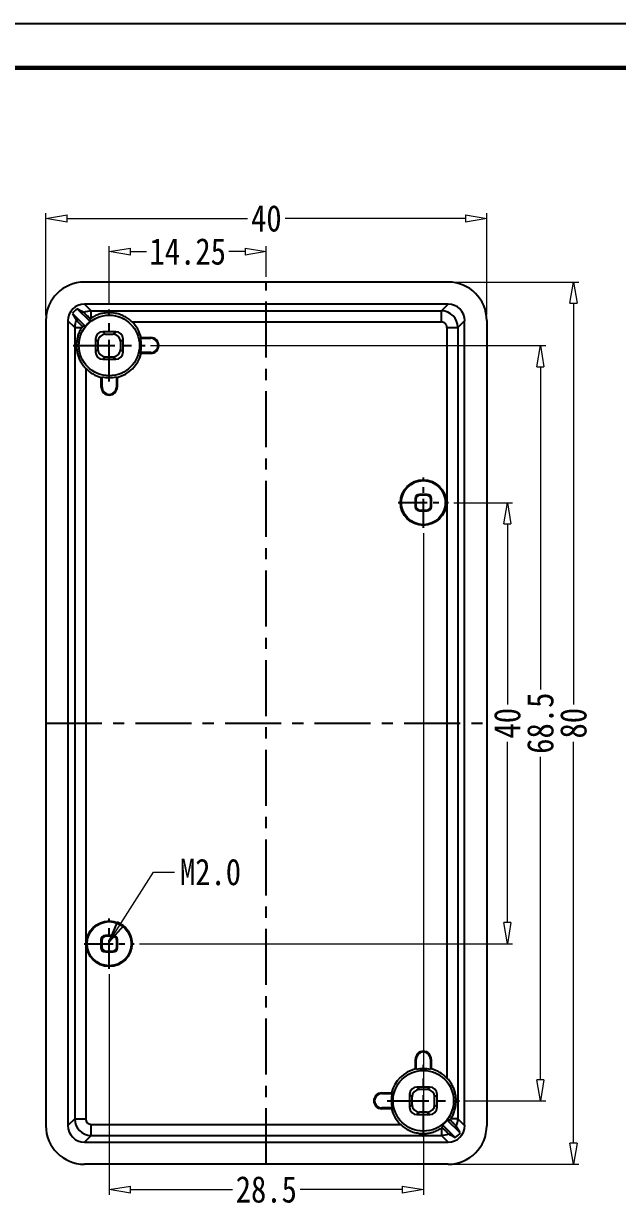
# Model space of a CAD drawing. Header units: millimetres. Extents: x -187 to 1788, y -1993 to 157.
# Drawn here: x -80.7 to -26.8, y 49.4 to 156.9 of the extents above; entities that cross this region are included whole.
import ezdxf

# ---------------------------------------------------------------- set-up
doc = ezdxf.new("R2010")
doc.units = ezdxf.units.MM
doc.linetypes.add('CENTER', pattern=[50.8, 31.75, -6.35, 6.35, -6.35])
doc.layers.add('dim', color=3, linetype='Continuous', lineweight=9)
doc.layers.add('from', color=7, linetype='Continuous')
doc.styles.add('FFS', font='SIMFANG.TTF', dxfattribs={"width": 0.85})
doc.dimstyles.new('YanXiu', dxfattribs={"dimtxt": 2.5, "dimasz": 2.2, "dimexe": 1, "dimexo": 0.6, "dimgap": 0.66, "dimtad": 0, "dimzin": 9, "dimdsep": 46, "dimtxsty": 'FFS', "dimblk": 'CLOSEDBLANK', "dimcen": 0, "dimclrd": 256, "dimclre": 131, "dimclrt": 42, "dimazin": 0, "dimtfac": 1, "dimtofl": 0, "dimtmove": 0, "dimatfit": 3, "dimldrblk": 'CLOSEDBLANK', "dimfxl": 1, "dimlwd": 5, "dimlwe": 5, "dimarcsym": 0})

# ---------------------------------------------------------------- blocks, each defined once
blk = doc.blocks.new('_ClosedBlank')
at = {"color": 0, "linetype": 'ByBlock', "lineweight": -2}
for p, q in [((-1, 0.167), (0, 0)), ((-1, 0.167), (-1, -0.167)), ((0, 0), (-1, -0.167))]:
    blk.add_line(p, q, dxfattribs=at)
blk = doc.blocks.new('*D15')
at = {"layer": 'Defpoints', "color": 0}
for p in [(6609, -3426.68, 0), (6614.34, -3426.68), (6580.5, -3466.68, 0)]:
    blk.add_point(p, dxfattribs=at)
at = {"layer": 'dim', "color": 131, "lineweight": 5}
for p, q in [((6609.48, -3426.68), (6614.82, -3426.68)), ((6580.98, -3466.68), (6614.82, -3466.68))]:
    blk.add_line(p, q, dxfattribs=at)
at = {"layer": 'dim', "lineweight": 5}
for p, q in [((6614.34, -3428.6), (6614.34, -3444.97)), ((6614.34, -3464.76), (6614.34, -3448.38))]:
    blk.add_line(p, q, dxfattribs=at)
at = {"layer": 'dim', "lineweight": 5, "xscale": 1.92, "yscale": 1.92, "zscale": 1.92}
for p, rotation in [((6614.34, -3426.68), 90), ((6614.34, -3466.68), 270)]:
    blk.add_blockref('_ClosedBlank', p, dxfattribs=dict(at, rotation=rotation))
at = {"layer": 'dim', "color": 42, "insert": (6614.34, -3446.68), "char_height": 2.4, "attachment_point": 5, "rotation": 90, "style": 'FFS'}
blk.add_mtext('40', dxfattribs=at)
blk = doc.blocks.new('*D16')
at = {"layer": 'Defpoints', "color": 0}
for p in [(6581.49, -3412.43, 0), (6617.34, -3412.43), (6609.99, -3480.93, 0)]:
    blk.add_point(p, dxfattribs=at)
at = {"layer": 'dim', "color": 131, "lineweight": 5}
for p, q in [((6581.97, -3412.43), (6617.82, -3412.43)), ((6610.47, -3480.93), (6617.82, -3480.93))]:
    blk.add_line(p, q, dxfattribs=at)
at = {"layer": 'dim', "lineweight": 5}
for p, q in [((6617.34, -3414.35), (6617.34, -3443.63)), ((6617.34, -3479.01), (6617.34, -3449.72))]:
    blk.add_line(p, q, dxfattribs=at)
at = {"layer": 'dim', "lineweight": 5, "xscale": 1.92, "yscale": 1.92, "zscale": 1.92}
for p, rotation in [((6617.34, -3412.43), 90), ((6617.34, -3480.93), 270)]:
    blk.add_blockref('_ClosedBlank', p, dxfattribs=dict(at, rotation=rotation))
at = {"layer": 'dim', "color": 42, "insert": (6617.34, -3446.68), "char_height": 2.4, "attachment_point": 5, "rotation": 90, "style": 'FFS'}
blk.add_mtext('68.5', dxfattribs=at)
blk = doc.blocks.new('*D17')
at = {"layer": 'Defpoints', "color": 0}
for p in [(6608.97, -3406.68, 0), (6620.34, -3406.68), (6608.97, -3486.68, 0)]:
    blk.add_point(p, dxfattribs=at)
at = {"layer": 'dim', "color": 131, "lineweight": 5}
for p, q in [((6609.45, -3406.68), (6620.82, -3406.68)), ((6609.45, -3486.68), (6620.82, -3486.68))]:
    blk.add_line(p, q, dxfattribs=at)
at = {"layer": 'dim', "lineweight": 5}
for p, q in [((6620.34, -3408.6), (6620.34, -3444.99)), ((6620.34, -3484.76), (6620.34, -3448.36))]:
    blk.add_line(p, q, dxfattribs=at)
at = {"layer": 'dim', "lineweight": 5, "xscale": 1.92, "yscale": 1.92, "zscale": 1.92}
for p, rotation in [((6620.34, -3406.68), 90), ((6620.34, -3486.68), 270)]:
    blk.add_blockref('_ClosedBlank', p, dxfattribs=dict(at, rotation=rotation))
at = {"layer": 'dim', "color": 42, "insert": (6620.34, -3446.68), "char_height": 2.4, "attachment_point": 5, "rotation": 90, "style": 'FFS'}
blk.add_mtext('80', dxfattribs=at)
blk = doc.blocks.new('*D18')
at = {"layer": 'Defpoints', "color": 0}
for p in [(6592.47, -3403.91), (6592.47, -3406.68, 0), (6578.22, -3409.15, 0)]:
    blk.add_point(p, dxfattribs=at)
at = {"layer": 'dim', "color": 131, "lineweight": 5}
for p, q in [((6578.22, -3408.67), (6578.22, -3403.43)), ((6592.47, -3406.2), (6592.47, -3403.43))]:
    blk.add_line(p, q, dxfattribs=at)
at = {"layer": 'dim', "lineweight": 5}
for p, q in [((6580.14, -3403.91), (6581.61, -3403.91)), ((6590.55, -3403.91), (6589.08, -3403.91))]:
    blk.add_line(p, q, dxfattribs=at)
at = {"layer": 'dim', "lineweight": 5, "xscale": 1.92, "yscale": 1.92, "zscale": 1.92, "rotation": 180}
blk.add_blockref('_ClosedBlank', (6578.22, -3403.91), dxfattribs=at)
at = {"layer": 'dim', "lineweight": 5, "xscale": 1.92, "yscale": 1.92, "zscale": 1.92}
blk.add_blockref('_ClosedBlank', (6592.47, -3403.91), dxfattribs=at)
at = {"layer": 'dim', "color": 42, "insert": (6585.34, -3403.91), "char_height": 2.4, "attachment_point": 5, "style": 'FFS'}
blk.add_mtext('14.25', dxfattribs=at)
blk = doc.blocks.new('*D19')
at = {"layer": 'Defpoints', "color": 0}
for p in [(6612.47, -3400.91), (6572.47, -3410.17, 0), (6612.47, -3410.17, 0)]:
    blk.add_point(p, dxfattribs=at)
at = {"layer": 'dim', "color": 131, "lineweight": 5}
for p, q in [((6572.47, -3409.69), (6572.47, -3400.43)), ((6612.47, -3409.69), (6612.47, -3400.43))]:
    blk.add_line(p, q, dxfattribs=at)
at = {"layer": 'dim', "lineweight": 5}
for p, q in [((6574.39, -3400.91), (6590.77, -3400.91)), ((6610.55, -3400.91), (6594.17, -3400.91))]:
    blk.add_line(p, q, dxfattribs=at)
at = {"layer": 'dim', "lineweight": 5, "xscale": 1.92, "yscale": 1.92, "zscale": 1.92, "rotation": 180}
blk.add_blockref('_ClosedBlank', (6572.47, -3400.91), dxfattribs=at)
at = {"layer": 'dim', "lineweight": 5, "xscale": 1.92, "yscale": 1.92, "zscale": 1.92}
blk.add_blockref('_ClosedBlank', (6612.47, -3400.91), dxfattribs=at)
at = {"layer": 'dim', "color": 42, "insert": (6592.47, -3400.91), "char_height": 2.4, "attachment_point": 5, "style": 'FFS'}
blk.add_mtext('40', dxfattribs=at)
blk = doc.blocks.new('*D20')
at = {"layer": 'Defpoints', "color": 0}
for p in [(6606.72, -3428.95, 0), (6578.22, -3468.95, 0), (6606.72, -3488.97)]:
    blk.add_point(p, dxfattribs=at)
at = {"layer": 'dim', "color": 131, "lineweight": 5}
for p, q in [((6606.72, -3429.43), (6606.72, -3489.45)), ((6578.22, -3469.43), (6578.22, -3489.45))]:
    blk.add_line(p, q, dxfattribs=at)
at = {"layer": 'dim', "lineweight": 5}
for p, q in [((6580.14, -3488.97), (6589.41, -3488.97)), ((6604.8, -3488.97), (6595.53, -3488.97))]:
    blk.add_line(p, q, dxfattribs=at)
at = {"layer": 'dim', "lineweight": 5, "xscale": 1.92, "yscale": 1.92, "zscale": 1.92, "rotation": 180}
blk.add_blockref('_ClosedBlank', (6578.22, -3488.97), dxfattribs=at)
at = {"layer": 'dim', "lineweight": 5, "xscale": 1.92, "yscale": 1.92, "zscale": 1.92}
blk.add_blockref('_ClosedBlank', (6606.72, -3488.97), dxfattribs=at)
at = {"layer": 'dim', "color": 42, "insert": (6592.47, -3488.97), "char_height": 2.4, "attachment_point": 5, "style": 'FFS'}
blk.add_mtext('28.5', dxfattribs=at)
blk = doc.blocks.new('*u22')
at = {"color": 7, "linetype": 'Continuous'}
for p, q in [((16.503, 40, 0), (-16.503, 40, 0)), ((16.5, 37.998, 0), (-16.5, 37.998, 0)), ((-15.886, 37.385, 0), (-16.5, 37.998, 0)), ((15.886, 37.385, 0), (16.5, 37.998, 0)), ((-17.58, 37.144, 0), (-16.425, 35.989, 0)), ((-15.989, 36.425, 0), (-17.144, 37.58, 0)), ((-15.886, 37.385, 0), (15.886, 37.385, 0)), ((-15.886, 36.736, 0), (-15.886, 37.385, 0)), ((15.886, 36.386, 0), (15.886, 37.385, 0)), ((-20, 36.503, 0), (-20, -36.503, 0)), ((-17.998, 36.5, 0), (-17.998, -36.5, 0)), ((-17.385, 35.886, 0), (-17.998, 36.5, 0)), ((-17.385, 35.886, 0), (-16.736, 35.886, 0)), ((-17.385, 35.886, 0), (-17.385, -35.886, 0)), ((-13.664, 35.5, 0), (-14.836, 35.5, 0)), ((-14.836, 35.5, 0), (-14.609, 35.273, 0)), ((-13.664, 35.5, 0), (-13.891, 35.273, 0)), ((-12.176, 36.386, 0), (15.886, 36.386, 0)), ((16.386, 35.886, 0), (17.385, 35.886, 0)), ((16.386, 35.886, 0), (16.386, -32.176, 0)), ((17.385, 35.886, 0), (17.998, 36.5, 0)), ((17.385, 35.886, 0), (17.385, -35.886, 0)), ((17.998, -36.5, 0), (17.998, 36.5, 0)), ((20, 36.503, 0), (20, -36.503, 0)), ((-15.5, 34.836, 0), (-15.5, 33.664, 0)), ((-15.5, 34.836, 0), (-15.273, 34.609, 0)), ((-15.273, 34.609, 0), (-15.273, 33.891, 0)), ((-14.609, 35.273, 0), (-13.891, 35.273, 0)), ((-13, 34.836, 0), (-13.227, 34.609, 0)), ((-13.227, 34.609, 0), (-13.227, 33.891, 0)), ((-13, 33.664, 0), (-13, 34.836, 0)), ((-11.417, 34.9, 0), (-10.47, 34.9, 0)), ((-11.361, 34.97, 0), (-10.47, 34.97, 0)), ((-10.47, 34.9, 0), (-10.47, 34.97, 0)), ((-15.5, 33.664, 0), (-15.273, 33.891, 0)), ((-13, 33.664, 0), (-13.227, 33.891, 0)), ((-10.47, 33.6, 0), (-11.417, 33.6, 0)), ((-10.47, 33.53, 0), (-11.361, 33.53, 0)), ((-10.47, 33.6, 0), (-10.47, 33.53, 0)), ((-14.836, 33, 0), (-14.609, 33.227, 0)), ((-14.836, 33, 0), (-13.664, 33, 0)), ((-14.609, 33.227, 0), (-13.891, 33.227, 0)), ((-13.664, 33, 0), (-13.891, 33.227, 0)), ((-16.386, 32.176, 0), (-16.386, -35.886, 0)), ((-14.97, 30.47, 0), (-14.97, 31.361, 0)), ((-14.9, 30.47, 0), (-14.9, 31.417, 0)), ((-13.6, 31.417, 0), (-13.6, 30.47, 0)), ((-13.53, 31.361, 0), (-13.53, 30.47, 0)), ((-14.9, 30.47, 0), (-14.97, 30.47, 0)), ((-13.6, 30.47, 0), (-13.53, 30.47, 0)), ((13.899, 20.75, 0), (13.968, 20.68, 0)), ((14.601, 20.75, 0), (13.899, 20.75, 0)), ((14.532, 20.68, 0), (13.968, 20.68, 0)), ((14.601, 20.75, 0), (14.532, 20.68, 0)), ((13.5, 20.351, 0), (13.57, 20.282, 0)), ((13.5, 20.351, 0), (13.5, 19.649, 0)), ((13.5, 19.649, 0), (13.57, 19.718, 0)), ((13.57, 20.282, 0), (13.57, 19.718, 0)), ((15, 20.351, 0), (14.93, 20.282, 0)), ((14.93, 19.718, 0), (14.93, 20.282, 0)), ((15, 19.649, 0), (14.93, 19.718, 0)), ((15, 19.649, 0), (15, 20.351, 0)), ((13.899, 19.25, 0), (13.968, 19.32, 0)), ((13.899, 19.25, 0), (14.601, 19.25, 0)), ((13.968, 19.32, 0), (14.532, 19.32, 0)), ((14.601, 19.25, 0), (14.532, 19.32, 0)), ((-13.899, -19.25, 0), (-14.601, -19.25, 0)), ((-14.601, -19.25, 0), (-14.532, -19.32, 0)), ((-13.968, -19.32, 0), (-14.532, -19.32, 0)), ((-13.899, -19.25, 0), (-13.968, -19.32, 0)), ((-15, -19.649, 0), (-15, -20.351, 0)), ((-15, -19.649, 0), (-14.93, -19.718, 0)), ((-15, -20.351, 0), (-14.93, -20.282, 0)), ((-14.93, -19.718, 0), (-14.93, -20.282, 0)), ((-13.5, -19.649, 0), (-13.57, -19.718, 0)), ((-13.57, -20.282, 0), (-13.57, -19.718, 0)), ((-13.5, -20.351, 0), (-13.57, -20.282, 0)), ((-13.5, -20.351, 0), (-13.5, -19.649, 0)), ((-14.601, -20.75, 0), (-14.532, -20.68, 0)), ((-14.601, -20.75, 0), (-13.899, -20.75, 0)), ((-14.532, -20.68, 0), (-13.968, -20.68, 0)), ((-13.899, -20.75, 0), (-13.968, -20.68, 0)), ((13.53, -31.361, 0), (13.53, -30.47, 0)), ((13.53, -30.47, 0), (13.6, -30.47, 0)), ((13.6, -31.417, 0), (13.6, -30.47, 0)), ((14.9, -30.47, 0), (14.9, -31.417, 0)), ((14.97, -30.47, 0), (14.9, -30.47, 0)), ((14.97, -30.47, 0), (14.97, -31.361, 0)), ((13.664, -33, 0), (13.891, -33.227, 0)), ((14.836, -33, 0), (13.664, -33, 0)), ((14.609, -33.227, 0), (13.891, -33.227, 0)), ((14.836, -33, 0), (14.609, -33.227, 0)), ((10.47, -33.6, 0), (10.47, -33.53, 0)), ((10.47, -33.53, 0), (11.361, -33.53, 0)), ((10.47, -33.6, 0), (11.417, -33.6, 0)), ((13, -33.664, 0), (13, -34.836, 0)), ((13, -33.664, 0), (13.227, -33.891, 0)), ((13.227, -34.609, 0), (13.227, -33.891, 0)), ((15.5, -33.664, 0), (15.273, -33.891, 0)), ((15.273, -34.609, 0), (15.273, -33.891, 0)), ((15.5, -34.836, 0), (15.5, -33.664, 0)), ((10.47, -34.9, 0), (10.47, -34.97, 0)), ((11.417, -34.9, 0), (10.47, -34.9, 0)), ((11.361, -34.97, 0), (10.47, -34.97, 0)), ((13, -34.836, 0), (13.227, -34.609, 0)), ((13.664, -35.5, 0), (13.891, -35.273, 0)), ((14.609, -35.273, 0), (13.891, -35.273, 0)), ((14.836, -35.5, 0), (14.609, -35.273, 0)), ((15.5, -34.836, 0), (15.273, -34.609, 0)), ((-17.385, -35.886, 0), (-17.998, -36.5, 0)), ((-17.385, -35.886, 0), (-16.386, -35.886, 0)), ((-15.886, -37.385, 0), (-15.886, -36.386, 0)), ((-15.886, -36.386, 0), (12.176, -36.386, 0)), ((13.664, -35.5, 0), (14.836, -35.5, 0)), ((15.989, -36.425, 0), (17.144, -37.58, 0)), ((17.58, -37.144, 0), (16.425, -35.989, 0)), ((17.385, -35.886, 0), (16.736, -35.886, 0)), ((17.385, -35.886, 0), (17.998, -36.5, 0)), ((-15.886, -37.385, 0), (-16.5, -37.998, 0)), ((-15.886, -37.385, 0), (15.886, -37.385, 0)), ((15.886, -36.736, 0), (15.886, -37.385, 0)), ((16.5, -37.998, 0), (15.886, -37.385, 0)), ((-16.5, -37.998, 0), (16.5, -37.998, 0)), ((16.503, -40, 0), (-16.503, -40, 0))]:
    blk.add_line(p, q, dxfattribs=at)
at = {"color": 1, "linetype": 'CENTER', "ltscale": 0.16}
for p, q in [((0, -40), (0, 40)), ((-20, 0), (20, 0))]:
    blk.add_line(p, q, dxfattribs=at)
at = {"color": 1, "linetype": 'CENTER', "ltscale": 0.119077}
for p, q in [((-14.25, 30.975), (-14.25, 37.525)), ((-17.525, 34.25), (-10.975, 34.25)), ((14.25, -37.525), (14.25, -30.975)), ((10.975, -34.25), (17.525, -34.25))]:
    blk.add_line(p, q, dxfattribs=at)
at = {"color": 1, "linetype": 'CENTER', "ltscale": 0.082793}
for p, q in [((14.25, 17.723), (14.25, 22.277)), ((11.973, 20), (16.527, 20)), ((-14.25, -22.277), (-14.25, -17.723)), ((-16.527, -20), (-11.973, -20))]:
    blk.add_line(p, q, dxfattribs=at)
at = {"color": 7, "linetype": 'Continuous'}
for centre, radius in [((-14.25, 34.25, 0), 2.75), ((14.25, 20, 0), 2.07), ((14.25, 20, 0), 2), ((-14.25, -20, 0), 2.07), ((-14.25, -20, 0), 2), ((14.25, -34.25, 0), 2.75)]:
    blk.add_circle(centre, radius, dxfattribs=at)
for centre, radius, start, end in [((53.511, 78.287, 0), 82.138, 210.05962, 210.54227), ((-15.885, 35.884, 0), 1.5, 153.79401, 179.92562), ((-58.286, -33.509, 0), 82.135, 59.45772, 59.94039), ((-15.884, 35.885, 0), 1.5, 90.07441, 116.20592), ((-7.174, 35.933, 0), 8.829, 175.16223, 176.8061), ((-14.301, 34.309, 0), 2.899, 123.15624, 125.1935), ((15.884, 35.884, 0), 1.501, 0.07971, 89.92029), ((-14.309, 34.301, 0), 2.899, 144.80654, 146.84362), ((-15.94, 27.271, 0), 8.732, 93.18475, 94.84691), ((-14.25, 34.25, 0), 2.785, 128.65044, 141.34956), ((-14.25, 34.25, 0), 2.977, 13.99284, 45.84712), ((15.887, 35.887, 0), 0.499, 359.97887, 90.02132), ((-18.832, 40.807, 0), 9.481, 321.46116, 321.9986), ((-14.25, 34.25, 0), 2.907, 347.07997, 12.92003), ((-10.47, 34.25, 0), 0.72, 270, 90), ((-10.47, 34.25, 0), 0.65, 270, 90), ((-14.25, 34.25, 0), 2.977, 283.99284, 346.00716), ((-18.862, 27.67, 0), 9.518, 38.00246, 38.53778), ((-14.25, 34.25, 0), 2.977, 224.15288, 256.00716), ((-20.83, 38.862, 0), 9.518, 308.00246, 308.53778), ((-14.25, 34.25, 0), 2.907, 257.07997, 282.92003), ((-7.693, 38.832, 0), 9.481, 231.46116, 231.9986), ((-14.25, 30.47, 0), 0.72, 180, 0), ((-14.25, 30.47, 0), 0.65, 180, 0), ((14.25, -30.47, 0), 0.72, 0, 180), ((14.25, -30.47, 0), 0.65, 0, 180), ((14.25, -34.25, 0), 2.977, 103.99284, 166.00716), ((7.693, -38.832, 0), 9.481, 51.46116, 51.9986), ((14.25, -34.25, 0), 2.907, 77.07997, 102.92003), ((20.83, -38.862, 0), 9.518, 128.00246, 128.53778), ((14.25, -34.25, 0), 2.977, 44.15288, 76.00716), ((10.47, -34.25, 0), 0.72, 90, 270), ((10.47, -34.25, 0), 0.65, 90, 270), ((14.25, -34.25, 0), 2.907, 167.07997, 192.92003), ((18.862, -27.67, 0), 9.518, 218.00246, 218.53778), ((18.832, -40.807, 0), 9.481, 141.46116, 141.9986), ((14.25, -34.25, 0), 2.977, 193.99284, 225.84712), ((-15.884, -35.884, 0), 1.501, 180.07985, 269.92015), ((-15.887, -35.887, 0), 0.499, 179.97828, 270.02172), ((7.174, -35.933, 0), 8.829, 355.16223, 356.8061), ((14.25, -34.25, 0), 2.785, 308.65044, 321.34956), ((15.94, -27.271, 0), 8.732, 273.18475, 274.84691), ((14.309, -34.301, 0), 2.898, 324.80649, 326.84383), ((15.885, -35.884, 0), 1.5, 333.79411, 359.92559), ((14.301, -34.309, 0), 2.899, 303.15639, 305.19343), ((15.884, -35.885, 0), 1.5, 270.0744, 296.20597), ((58.287, 33.511, 0), 82.138, 239.45773, 239.94038), ((-53.506, -78.284, 0), 82.132, 30.05961, 30.5423)]:
    blk.add_arc(centre, radius, start, end, dxfattribs=at)
for centre, major_axis, ratio, start_param, end_param in [((-16.497, 36.497, 0), (2.48, -2.48), 0.9980992, 2.3571458, 3.9260395), ((16.497, 36.497, 0), (-2.48, -2.48), 0.9980992, 2.3571458, 3.9260395), ((-16.497, 36.497, 0), (1.063, -1.063), 0.9980992, 2.3571458, 3.9260395), ((16.497, 36.497, 0), (-1.063, -1.063), 0.9980992, 2.3571458, 3.9260395), ((-16.322, 36.322, 0), (1.063, -1.063), 0.9980992, 2.9347923, 3.348393), ((-14.835, 34.835, 0), (-0.47, 0.47), 0.9996955, -0.7852459, 0.7852459), ((-13.665, 34.835, 0), (0.47, 0.47), 0.9996955, -0.7852459, 0.7852459), ((-14.608, 34.608, 0), (-0.47, 0.47), 0.9996955, -0.7852459, 0.7852459), ((-13.892, 34.608, 0), (0.47, 0.47), 0.9996955, -0.7852459, 0.7852459), ((-14.835, 33.665, 0), (0.47, 0.47), 0.9996955, 2.3563468, 3.9268385), ((-14.608, 33.892, 0), (-0.47, -0.47), 0.9996955, -0.7852459, 0.7852459), ((-13.892, 33.892, 0), (0.47, -0.47), 0.9996955, -0.7852459, 0.7852459), ((-13.665, 33.665, 0), (-0.47, 0.47), 0.9996955, -3.9268385, -2.3563468), ((13.899, 20.351, 0), (-0.282, 0.282), 0.9996955, -0.7852459, 0.7852459), ((13.969, 20.281, 0), (-0.282, 0.282), 0.9996955, -0.7852459, 0.7852459), ((14.531, 20.281, 0), (0.282, 0.282), 0.9996955, -0.7852459, 0.7852459), ((14.601, 20.351, 0), (0.282, 0.282), 0.9996955, -0.7852459, 0.7852459), ((13.899, 19.649, 0), (0.282, 0.282), 0.9996955, 2.3563468, 3.9268385), ((13.969, 19.719, 0), (-0.282, -0.282), 0.9996955, -0.7852459, 0.7852459), ((14.531, 19.719, 0), (0.282, -0.282), 0.9996955, -0.7852459, 0.7852459), ((14.601, 19.649, 0), (-0.282, 0.282), 0.9996955, -3.9268385, -2.3563468), ((-14.601, -19.649, 0), (-0.282, 0.282), 0.9996955, -0.7852459, 0.7852459), ((-14.531, -19.719, 0), (-0.282, 0.282), 0.9996955, -0.7852459, 0.7852459), ((-13.969, -19.719, 0), (0.282, 0.282), 0.9996955, -0.7852459, 0.7852459), ((-13.899, -19.649, 0), (0.282, 0.282), 0.9996955, -0.7852459, 0.7852459), ((-14.601, -20.351, 0), (0.282, 0.282), 0.9996955, 2.3563468, 3.9268385), ((-14.531, -20.281, 0), (-0.282, -0.282), 0.9996955, -0.7852459, 0.7852459), ((-13.969, -20.281, 0), (0.282, -0.282), 0.9996955, -0.7852459, 0.7852459), ((-13.899, -20.351, 0), (-0.282, 0.282), 0.9996955, -3.9268385, -2.3563468), ((13.665, -33.665, 0), (-0.47, 0.47), 0.9996955, -0.7852459, 0.7852459), ((13.892, -33.892, 0), (-0.47, 0.47), 0.9996955, -0.7852459, 0.7852459), ((14.608, -33.892, 0), (0.47, 0.47), 0.9996955, -0.7852459, 0.7852459), ((14.835, -33.665, 0), (0.47, 0.47), 0.9996955, -0.7852459, 0.7852459), ((13.665, -34.835, 0), (0.47, 0.47), 0.9996955, 2.3563468, 3.9268385), ((13.892, -34.608, 0), (-0.47, -0.47), 0.9996955, -0.7852459, 0.7852459), ((14.608, -34.608, 0), (0.47, -0.47), 0.9996955, -0.7852459, 0.7852459), ((14.835, -34.835, 0), (-0.47, 0.47), 0.9996955, -3.9268385, -2.3563468), ((-16.497, -36.497, 0), (2.48, 2.48), 0.9980992, 2.3571458, 3.9260395), ((-16.497, -36.497, 0), (1.063, 1.063), 0.9980992, 2.3571458, 3.9260395), ((16.497, -36.497, 0), (-1.063, 1.063), 0.9980992, 2.3571458, 3.9260395), ((16.497, -36.497, 0), (-2.48, 2.48), 0.9980992, 2.3571458, 3.9260395), ((16.322, -36.322, 0), (-1.063, 1.063), 0.9980992, 2.9347923, 3.348393)]:
    blk.add_ellipse(centre, major_axis=major_axis, ratio=ratio, start_param=start_param, end_param=end_param, dxfattribs=at)
for points, start_tangent, end_tangent in [([(-17.231, 36.547, 0), (-17.194, 36.504, 0), (-17.104, 36.408, 0), (-16.976, 36.275, 0), (-16.828, 36.124, 0), (-16.678, 35.972, 0)], (0.5081881, -0.8612461), (0.7041291, -0.7100719)), ([(-15.972, 36.678, 0), (-16.125, 36.829, 0), (-16.274, 36.975, 0), (-16.407, 37.104, 0), (-16.503, 37.194, 0), (-16.547, 37.231, 0)], (-0.7100718, 0.7041293), (-0.8612662, 0.508154)), ([(-14.25, 37.219, 0), (-14.647, 37.193, 0), (-15.058, 37.11, 0), (-15.484, 36.956, 0), (-15.886, 36.736, 0)], (-1, 0), (-0.837192, -0.5469091)), ([(-12.176, 36.386, 0), (-12.498, 36.656, 0), (-12.886, 36.893, 0), (-13.334, 37.077, 0), (-13.803, 37.186, 0), (-14.25, 37.219, 0)], (-0.7174838, 0.6965752), (-1, 0)), ([(-16.736, 35.886, 0), (-16.945, 35.507, 0), (-17.084, 35.145, 0), (-17.174, 34.772, 0), (-17.216, 34.379, 0), (-17.207, 33.982, 0), (-17.147, 33.594, 0), (-17.042, 33.23, 0), (-16.881, 32.862, 0), (-16.654, 32.495, 0), (-16.386, 32.176, 0)], (-0.5469091, -0.837192), (0.6965752, -0.7174838)), ([(16.736, -35.886, 0), (16.946, -35.505, 0), (17.086, -35.14, 0), (17.175, -34.764, 0), (17.217, -34.372, 0), (17.207, -33.976, 0), (17.146, -33.589, 0), (17.039, -33.22, 0), (16.875, -32.85, 0), (16.649, -32.489, 0), (16.386, -32.176, 0)], (0.546909, 0.837192), (-0.6965752, 0.7174838)), ([(12.176, -36.386, 0), (12.498, -36.656, 0), (12.887, -36.894, 0), (13.332, -37.077, 0), (13.803, -37.186, 0), (14.25, -37.219, 0)], (0.7174838, -0.6965752), (1, 0)), ([(17.231, -36.547, 0), (17.203, -36.514, 0), (17.148, -36.454, 0), (17.075, -36.378, 0), (16.995, -36.294, 0), (16.913, -36.211, 0), (16.833, -36.129, 0), (16.756, -36.05, 0), (16.678, -35.972, 0)], (-0.5081563, 0.8612649), (-0.7041292, 0.7100719)), ([(14.25, -37.219, 0), (14.647, -37.193, 0), (15.06, -37.109, 0), (15.485, -36.955, 0), (15.886, -36.736, 0)], (1, 0), (0.837192, 0.5469091)), ([(15.972, -36.678, 0), (16.051, -36.756, 0), (16.13, -36.834, 0), (16.212, -36.914, 0), (16.296, -36.996, 0), (16.379, -37.077, 0), (16.455, -37.148, 0), (16.514, -37.204, 0), (16.547, -37.231, 0)], (0.7100718, -0.7041293), (0.8612479, -0.5081851))]:
    blk.add_spline(points, degree=3, dxfattribs=dict(at, start_tangent=start_tangent, end_tangent=end_tangent))
at = {"layer": 'dim', "color": 42, "insert": (-7.839, -13.511, 0), "char_height": 2.4, "attachment_point": 4, "style": 'FFS'}
blk.add_mtext('M2.0', dxfattribs=at)
at = {"layer": 'dim'}
for base, p1, p2, picture, middle in [((20, 45.762, 0), (-20, 36.503, 0), (20, 36.503, 0), '*D19', (0, 45.762, 0)), ((14.25, -42.298, 0), (-14.25, -22.277), (14.25, 17.723), '*D20', (0, -42.298, 0))]:
    dim = blk.add_linear_dim(base=base, p1=p1, p2=p2, dimstyle='YanXiu', override={"dimtxt": 2.4, "dimasz": 1.92, "dimexe": 0.47976, "dimexo": 0.47976, "dimgap": 0.47976}, dxfattribs=at)
    dim.commit()
    dim.dimension.update_dxf_attribs({"geometry": picture, "text_midpoint": middle, "dimtype": 128, "insert": (-6592.469, 3446.675)})
dim = blk.add_linear_dim(base=(0, 42.762, 0), p1=(-14.25, 37.525), p2=(0, 40, 0), dimstyle='YanXiu', override={"dimtxt": 2.4, "dimasz": 1.92, "dimexe": 0.47976, "dimexo": 0.47976, "dimgap": 0.47976}, dxfattribs=at)
dim.commit()
dim.dimension.update_dxf_attribs({"geometry": '*D18', "text_midpoint": (-7.125, 42.762, 0), "insert": (-6592.469, 3446.675)})
for base, p1, p2, picture, middle in [((27.875, 40, 0), (16.503, -40, 0), (16.503, 40, 0), '*D17', (27.875, 0, 0)), ((24.875, 34.25, 0), (17.525, -34.25), (-10.975, 34.25), '*D16', (24.875, 0, 0))]:
    dim = blk.add_linear_dim(base=base, p1=p1, p2=p2, angle=90, dimstyle='YanXiu', override={"dimtxt": 2.4, "dimasz": 1.92, "dimexe": 0.47976, "dimexo": 0.47976, "dimgap": 0.47976}, dxfattribs=at)
    dim.commit()
    dim.dimension.update_dxf_attribs({"geometry": picture, "text_midpoint": middle, "dimtype": 128, "insert": (-6592.469, 3446.675)})
dim = blk.add_linear_dim(base=(21.875, 20, 0), p1=(-11.973, -20), p2=(16.527, 20), angle=90, dimstyle='YanXiu', override={"dimtxt": 2.4, "dimasz": 1.92, "dimexe": 0.47976, "dimexo": 0.47976, "dimgap": 0.47976}, dxfattribs=at)
dim.commit()
dim.dimension.update_dxf_attribs({"geometry": '*D15', "text_midpoint": (21.875, 0, 0), "insert": (-6592.469, 3446.675)})
at = {"layer": 'dim', "annotation_type": 0, "has_hookline": 1, "hookline_direction": 0, "text_width": 5.469}
blk.add_leader([(-14.25, -19.833, 0), (-10.239, -13.511, 0), (-8.319, -13.511, 0)], dimstyle='YanXiu', override={"dimtxt": 2, "dimasz": 1.92, "dimexe": 0.3998, "dimexo": 0.3998, "dimgap": 0.47976}, dxfattribs=at)

msp = doc.modelspace()

# ---------------------------------------------------------------- linework, layer by layer
at = {"layer": 'from', "elevation": 0}
msp.add_lwpolyline([(-187.118, -4.464), (45.041, -4.464), (45.041, 156.866), (-187.118, 156.866)], close=True, dxfattribs=at)
at = {"layer": 'from', "const_width": 0.4, "elevation": 0}
msp.add_lwpolyline([(-183.117, -0.463), (-183.117, 152.865), (41.04, 152.865), (41.04, -0.463), (-183.117, -0.463)], dxfattribs=at)

# ---------------------------------------------------------------- block references
msp.add_blockref('*u22', (-58.691, 93.433, 0))

doc.saveas('drawing.dxf')
